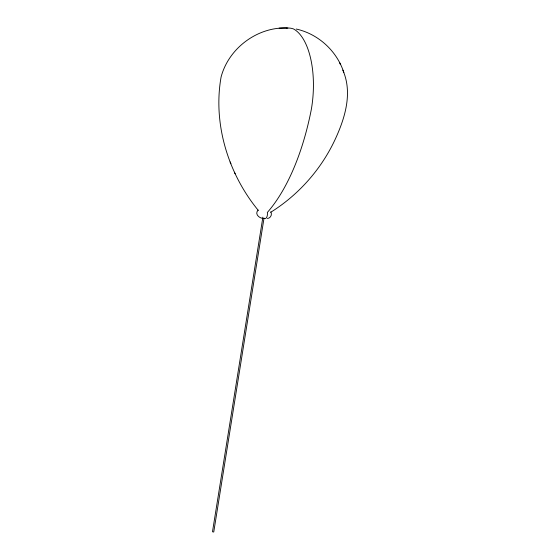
<?xml version="1.0" encoding="UTF-8"?>
<svg xmlns="http://www.w3.org/2000/svg" width="560" height="560" viewBox="0 0 560 560"><rect width="100%" height="100%" fill="white"/><g stroke="black" fill="none" stroke-linecap="round" stroke-linejoin="round"><path stroke-width="0.84" d="M262.885 217.168L212.492 531.748L213.024 531.944L213.752 531.972L264.005 218.253M287.868 28C257.859 26.474 228.732 47.971 221.088 77.007C212.779 123.921 228.242 173.81 258.258 210.357L258.139 210.084C254.044 214.2 259.861 218.932 264.236 218.414M267.393 218.491C270.501 218.323 272.531 214.536 270.732 211.911L270.851 212.191C299.124 194.474 322.014 168.385 335.804 137.991C345.338 117.033 352.618 92.365 342.825 70.126M279.125 28.175L286.405 28.035M296.233 29.043C318.304 33.936 336.924 51.009 343.84 72.541M339.507 62.377L340.445 64.596M230.125 161.959L230.881 163.737M234.458 172.249L235.102 173.782M264.579 218.239A3.717 1.715 -85.5 0 0 264.852 218.428A4.158 1.925 -85.5 0 0 266.882 216.881A4.158 1.925 -85.5 0 0 267.337 212.464A174.062 80.514 -85.5 0 0 311.36 109.249A66.941 30.968 -85.5 0 0 293.664 29.015A66.941 30.968 -85.5 0 0 286.482 28.168"/></g></svg>
